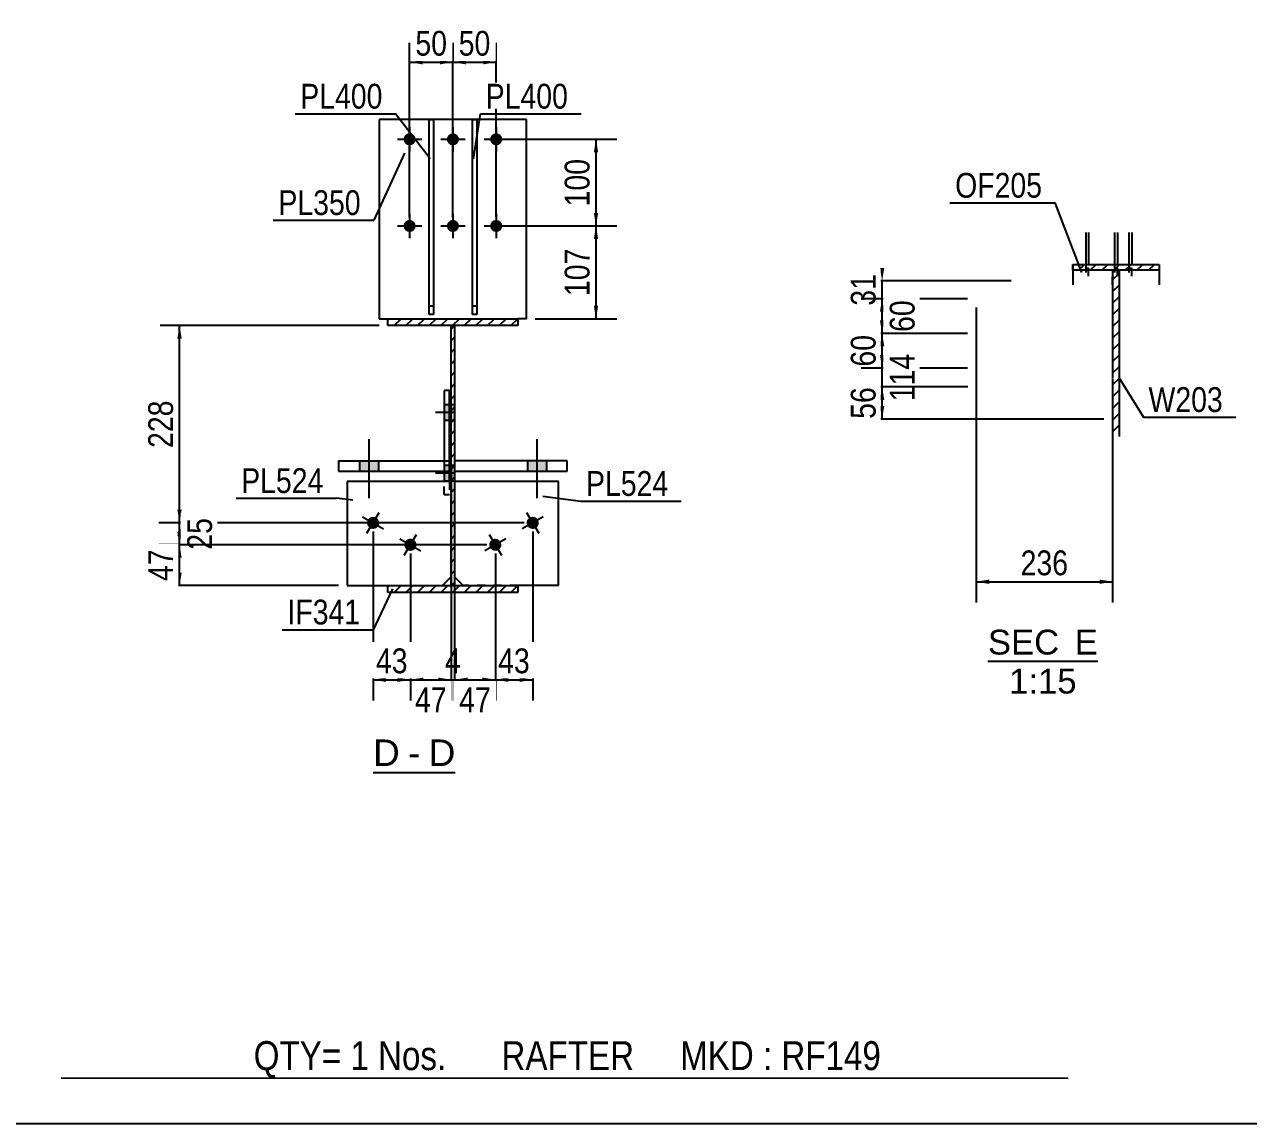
# Model space of a CAD drawing. Header units: millimetres. Extents: x -37 to 366, y -198 to 79.
# Drawn here: x 135.2 to 276.5, y -197.6 to -70.8 of the extents above; entities that cross this region are included whole.
import ezdxf

# ---------------------------------------------------------------- set-up
doc = ezdxf.new("R2010")
doc.units = ezdxf.units.MM
doc.linetypes.add('DXK_LINE_DOT1', pattern=[1.8814, 0.9407, -0.9407])
doc.styles.add('Arial', font='ARIAL.TTF', dxfattribs={"height": 0.2})
doc.styles.add('Arial Narrow', font='ARIALN.TTF', dxfattribs={"height": 0.2})

# ---------------------------------------------------------------- blocks, each defined once
blk = doc.blocks.new('Unknown-627304278-1201')
at = {"color": 5, "linetype": 'Continuous'}
blk.add_line((-34.48, -197.59), (365.52, -197.59), dxfattribs=at)
blk = doc.blocks.new('Unknown-627304278-12 - 1218')
at = {"color": 7, "linetype": 'Continuous'}
blk.add_line((175.4, -157.08), (184.9, -157.08), dxfattribs=at)
at = {"color": 0, "linetype": 'Continuous'}
for points in [[(178.48, -156.33), (178.48, -153.13), (175.4, -153.13), (175.4, -156.33)], [(180.86, -156.33), (180.86, -153.13), (179.44, -153.13), (179.44, -156.33)], [(184.9, -156.33), (184.9, -153.13), (181.82, -153.13), (181.82, -156.33)]]:
    blk.add_wipeout(points, dxfattribs=at)
at = {"color": 96, "linetype": 'Continuous', "style": 'Arial'}
for s, p in [('D', (175.4, -156.33)), ('D', (181.82, -156.33)), ('-', (179.44, -156.33))]:
    blk.add_text(s, height=3.06, dxfattribs=at).set_placement(p)
blk = doc.blocks.new('Unknown-627304278-13 - 8571')
at = {"color": 1, "linetype": 'Continuous'}
blk.add_line((246.38, -144.22), (259.06, -144.22), dxfattribs=at)
at = {"color": 0, "linetype": 'Continuous'}
for points in [[(254.6, -143.47), (254.6, -140.47), (246.38, -140.47), (246.38, -143.47)], [(259.06, -143.47), (259.06, -140.47), (256.4, -140.47), (256.4, -143.47)], [(256.61, -147.97), (256.61, -144.97), (248.83, -144.97), (248.83, -147.97)]]:
    blk.add_wipeout(points, dxfattribs=at)
at = {"color": 136, "linetype": 'Continuous', "style": 'Arial'}
for s, height, p in [('SEC', 2.865, (246.38, -143.47)), ('E', 2.87, (256.4, -143.47)), ('1:15', 2.865, (248.83, -147.97))]:
    blk.add_text(s, height=height, dxfattribs=at).set_placement(p)
blk = doc.blocks.new('Bolt-627304278-1298 - 1218')
at = {"linetype": 'Continuous'}
for points in [[(175.76, -127.67, -1), (175.05, -128.88, -1)], [(180.07, -130.2, -1), (179.36, -131.41, -1)]]:
    blk.add_hatch(color=3, dxfattribs=at).paths.add_polyline_path(points)
at = {"color": 3, "linetype": 'Continuous'}
for p, q in [((174.7, -129.48), (176.12, -127.07)), ((174.2, -127.56), (176.61, -128.98)), ((179.01, -132.01), (180.43, -129.6)), ((178.51, -130.1), (180.92, -131.52))]:
    blk.add_line(p, q, dxfattribs=at)
blk = doc.blocks.new('Part-627304278-1233 - 1218')
at = {"color": 2, "linetype": 'Continuous'}
for p, q in [((184.22, -113.01), (183.62, -113.01)), ((183.62, -113.01), (183.62, -123.51)), ((184.22, -123.51), (184.22, -113.01))]:
    blk.add_line(p, q, dxfattribs=at)
at = {"color": 7, "linetype": 'DXK_LINE_DOT1'}
for p, q in [((184.22, -113.01), (183.62, -113.01)), ((183.62, -125.01), (183.62, -123.51)), ((184.22, -123.51), (184.22, -125.01)), ((183.62, -125.01), (184.22, -125.01))]:
    blk.add_line(p, q, dxfattribs=at)
blk = doc.blocks.new('Bolt-627304278-1297 - 1218')
at = {"linetype": 'Continuous'}
blk.add_hatch(color=3, dxfattribs=at).paths.add_polyline_path([(176.02, -121.11), (173.82, -121.11), (173.82, -122.31), (176.02, -122.31)])
at = {"color": 3, "linetype": 'Continuous'}
for p, q in [((174.92, -118.61), (174.92, -125.41)), ((173.82, -121.11), (173.82, -122.31)), ((176.02, -121.11), (176.02, -122.31))]:
    blk.add_line(p, q, dxfattribs=at)
blk = doc.blocks.new('Bolt-627304278-1313 - 1218')
at = {"linetype": 'Continuous'}
for points in [[(183.62, -114.61), (183.62, -116.41), (184.22, -116.41), (184.22, -114.61)], [(184.42, -114.61), (184.42, -116.41), (184.82, -116.41), (184.82, -114.61)], [(183.62, -121.61), (183.62, -123.41), (184.22, -123.41), (184.22, -121.61)], [(184.42, -121.61), (184.42, -123.41), (184.82, -123.41), (184.82, -121.61)]]:
    blk.add_hatch(color=3, dxfattribs=at).paths.add_polyline_path(points)
at = {"color": 3, "linetype": 'Continuous'}
for p, q in [((182.62, -115.51), (184.82, -115.51)), ((183.62, -114.61), (184.22, -114.61)), ((184.42, -114.61), (184.82, -114.61)), ((183.62, -116.41), (184.22, -116.41)), ((184.42, -116.41), (184.82, -116.41)), ((182.62, -122.51), (184.82, -122.51)), ((183.62, -121.61), (184.22, -121.61)), ((184.42, -121.61), (184.82, -121.61)), ((183.62, -123.41), (184.22, -123.41)), ((184.42, -123.41), (184.82, -123.41))]:
    blk.add_line(p, q, dxfattribs=at)
blk = doc.blocks.new('Part-627304278-1242 - 1218')
at = {"color": 2, "linetype": 'Continuous'}
for p, q in [((197.82, -121.11), (184.82, -121.11)), ((197.82, -122.31), (197.82, -121.11)), ((184.82, -122.31), (197.82, -122.31))]:
    blk.add_line(p, q, dxfattribs=at)
at = {"color": 7, "linetype": 'DXK_LINE_DOT1'}
blk.add_line((184.82, -121.11), (184.82, -122.31), dxfattribs=at)
blk = doc.blocks.new('Part-627304278-1270 - 1218')
at = {"linetype": 'Continuous'}
h = blk.add_hatch(dxfattribs=at)
h.set_pattern_fill('', scale=0.3, style=0, pattern_type=0)
h.set_pattern_definition([(45, (192.1163, -135.5075), (-0.67352, 0.67352), [])])
h.paths.add_polyline_path([(192.12, -136.31), (192.12, -135.51), (177.12, -135.51), (177.12, -136.31)])
at = {"color": 2, "linetype": 'Continuous'}
for p, q in [((177.12, -136.31), (177.12, -135.51)), ((177.12, -135.51), (192.12, -135.51)), ((192.12, -135.51), (192.12, -136.31)), ((192.12, -136.31), (177.12, -136.31))]:
    blk.add_line(p, q, dxfattribs=at)
blk = doc.blocks.new('Part-627304278-1420 - 1218')
at = {"color": 2, "linetype": 'Continuous'}
for p, q in [((176.12, -81.71), (176.12, -104.71)), ((193.12, -81.71), (176.12, -81.71)), ((193.12, -104.71), (193.12, -81.71)), ((176.12, -104.71), (177.12, -104.71)), ((193.12, -104.71), (192.12, -104.71))]:
    blk.add_line(p, q, dxfattribs=at)
at = {"color": 7, "linetype": 'DXK_LINE_DOT1'}
blk.add_line((177.12, -104.71), (192.12, -104.71), dxfattribs=at)
blk = doc.blocks.new('Part-627304278-1292 - 1218')
at = {"linetype": 'Continuous'}
h = blk.add_hatch(dxfattribs=at)
h.set_pattern_fill('', scale=0.3, style=0, pattern_type=0)
h.set_pattern_definition([(45, (192.1163, -104.7075), (-0.67352, 0.67352), [])])
h.paths.add_polyline_path([(192.12, -105.51), (192.12, -104.71), (177.12, -104.71), (177.12, -105.51)])
at = {"color": 2, "linetype": 'Continuous'}
for p, q in [((177.12, -105.51), (177.12, -104.71)), ((177.12, -104.71), (192.12, -104.71)), ((192.12, -105.51), (177.12, -105.51)), ((192.12, -104.71), (192.12, -105.51))]:
    blk.add_line(p, q, dxfattribs=at)
blk = doc.blocks.new('Bolt-627304278-1299 - 1218')
at = {"linetype": 'Continuous'}
for points in [[(194.18, -128.88, -1), (193.47, -127.67, -1)], [(189.87, -131.41, -1), (189.16, -130.2, -1)]]:
    blk.add_hatch(color=3, dxfattribs=at).paths.add_polyline_path(points)
at = {"color": 3, "linetype": 'Continuous'}
for p, q in [((193.12, -127.07), (194.54, -129.48)), ((195.03, -127.56), (192.62, -128.98)), ((188.81, -129.6), (190.23, -132.01)), ((190.72, -130.1), (188.31, -131.52))]:
    blk.add_line(p, q, dxfattribs=at)
blk = doc.blocks.new('Bolt-627304278-1300 - 1218')
at = {"linetype": 'Continuous'}
for points in [[(180.32, -84.01, -1), (178.92, -84.01, -1)], [(185.32, -84.01, -1), (183.92, -84.01, -1)], [(190.32, -84.01, -1), (188.92, -84.01, -1)], [(180.32, -94.01, -1), (178.92, -94.01, -1)], [(185.32, -94.01, -1), (183.92, -94.01, -1)], [(190.32, -94.01, -1), (188.92, -94.01, -1)]]:
    blk.add_hatch(color=3, dxfattribs=at).paths.add_polyline_path(points)
at = {"color": 3, "linetype": 'Continuous'}
for p, q in [((179.62, -82.61), (179.62, -85.41)), ((184.62, -82.61), (184.62, -85.41)), ((189.62, -82.61), (189.62, -85.41)), ((178.22, -84.01), (181.02, -84.01)), ((183.22, -84.01), (186.02, -84.01)), ((188.22, -84.01), (191.02, -84.01)), ((179.62, -92.61), (179.62, -95.41)), ((184.62, -92.61), (184.62, -95.41)), ((189.62, -92.61), (189.62, -95.41)), ((178.22, -94.01), (181.02, -94.01)), ((183.22, -94.01), (186.02, -94.01)), ((188.22, -94.01), (191.02, -94.01))]:
    blk.add_line(p, q, dxfattribs=at)
blk = doc.blocks.new('Bolt-627304278-1304 - 1218')
at = {"linetype": 'Continuous'}
blk.add_hatch(color=3, dxfattribs=at).paths.add_polyline_path([(193.22, -122.31), (195.42, -122.31), (195.42, -121.11), (193.22, -121.11)])
at = {"color": 3, "linetype": 'Continuous'}
for p, q in [((194.32, -118.61), (194.32, -125.41)), ((193.22, -121.11), (193.22, -122.31)), ((195.42, -121.11), (195.42, -122.31))]:
    blk.add_line(p, q, dxfattribs=at)
blk = doc.blocks.new('Part-627304278-1331 - 1218')
at = {"linetype": 'Continuous'}
h = blk.add_hatch(dxfattribs=at)
h.set_pattern_fill('', scale=0.3, style=0, pattern_type=0)
h.set_pattern_definition([(45, (184.8163, -105.5075), (-0.67352, 0.67352), [])])
h.paths.add_polyline_path([(184.82, -135.51), (184.82, -105.51), (184.42, -105.51), (184.42, -135.51)])
at = {"color": 2, "linetype": 'Continuous'}
for p, q in [((184.42, -135.51), (184.42, -105.51)), ((184.42, -105.51), (184.82, -105.51)), ((184.82, -105.51), (184.82, -135.51)), ((184.82, -135.51), (184.42, -135.51))]:
    blk.add_line(p, q, dxfattribs=at)
blk = doc.blocks.new('Part-627304278-1357 - 1218')
at = {"color": 2, "linetype": 'Continuous'}
for p, q in [((181.87, -104.21), (181.87, -81.71)), ((181.87, -81.71), (182.37, -81.71)), ((182.37, -81.71), (182.37, -104.21)), ((182.37, -104.21), (181.87, -104.21))]:
    blk.add_line(p, q, dxfattribs=at)
at = {"color": 7, "linetype": 'DXK_LINE_DOT1'}
blk.add_line((181.87, -103.21), (182.37, -103.21), dxfattribs=at)
blk = doc.blocks.new('Part-627304278-1365 - 1218')
at = {"color": 2, "linetype": 'Continuous'}
for p, q in [((171.42, -121.11), (171.42, -122.31)), ((171.42, -121.11), (183.62, -121.11)), ((184.22, -121.11), (184.42, -121.11)), ((171.42, -122.31), (183.62, -122.31)), ((184.22, -122.31), (184.42, -122.31))]:
    blk.add_line(p, q, dxfattribs=at)
at = {"color": 7, "linetype": 'DXK_LINE_DOT1'}
for p, q in [((183.62, -121.11), (184.22, -121.11)), ((184.42, -122.31), (184.42, -121.11)), ((183.62, -122.31), (184.22, -122.31))]:
    blk.add_line(p, q, dxfattribs=at)
blk = doc.blocks.new('Part-627304278-1388 - 1218')
at = {"color": 2, "linetype": 'Continuous'}
for p, q in [((184.42, -123.51), (172.42, -123.51)), ((172.42, -123.51), (172.42, -135.51)), ((172.42, -135.51), (177.12, -135.51)), ((184.42, -134.51), (183.42, -135.51))]:
    blk.add_line(p, q, dxfattribs=at)
at = {"color": 7, "linetype": 'DXK_LINE_DOT1'}
for p, q in [((184.42, -123.51), (184.42, -134.51)), ((177.12, -135.51), (183.42, -135.51))]:
    blk.add_line(p, q, dxfattribs=at)
blk = doc.blocks.new('Part-627304278-1393 - 1218')
at = {"color": 2, "linetype": 'Continuous'}
for p, q in [((196.82, -123.51), (184.82, -123.51)), ((196.82, -135.51), (196.82, -123.51)), ((184.82, -134.51), (185.82, -135.51)), ((196.82, -135.51), (192.12, -135.51))]:
    blk.add_line(p, q, dxfattribs=at)
at = {"color": 7, "linetype": 'DXK_LINE_DOT1'}
for p, q in [((184.82, -123.51), (184.82, -134.51)), ((192.12, -135.51), (185.82, -135.51))]:
    blk.add_line(p, q, dxfattribs=at)
blk = doc.blocks.new('Part-627304278-1398 - 1218')
at = {"color": 2, "linetype": 'Continuous'}
for p, q in [((186.87, -104.21), (186.87, -81.71)), ((186.87, -81.71), (187.37, -81.71)), ((187.37, -81.71), (187.37, -104.21)), ((187.37, -104.21), (186.87, -104.21))]:
    blk.add_line(p, q, dxfattribs=at)
at = {"color": 7, "linetype": 'DXK_LINE_DOT1'}
blk.add_line((186.87, -103.21), (187.37, -103.21), dxfattribs=at)
blk = doc.blocks.new('Part-627304278-8574 - 8571')
at = {"linetype": 'Continuous'}
h = blk.add_hatch(dxfattribs=at)
h.set_pattern_fill('', scale=0.3, style=0, pattern_type=0)
h.set_pattern_definition([(45, (256.1717, -98.4466), (-0.67352, 0.67352), [])])
h.paths.add_polyline_path([(266.17, -98.45), (256.17, -98.45), (256.17, -99.12), (266.17, -99.12)])
at = {"color": 7, "linetype": 'DXK_LINE_DOT1'}
for p, q in [((256.17, -98.45), (256.17, -99.12)), ((266.17, -98.45), (266.17, -99.12))]:
    blk.add_line(p, q, dxfattribs=at)
at = {"color": 2, "linetype": 'Continuous'}
for p, q in [((256.17, -98.45), (266.17, -98.45)), ((256.17, -99.12), (256.17, -98.45)), ((266.17, -98.45), (266.17, -99.12)), ((256.17, -99.12), (256.17, -100.81)), ((266.17, -99.12), (256.17, -99.12)), ((266.17, -99.12), (266.17, -100.81))]:
    blk.add_line(p, q, dxfattribs=at)
blk = doc.blocks.new('Part-627304278-10058 - 8571')
at = {"color": 2, "linetype": 'Continuous'}
for p, q in [((257.67, -94.78), (257.67, -98.45)), ((258.01, -94.78), (258.01, -98.45))]:
    blk.add_line(p, q, dxfattribs=at)
at = {"color": 7, "linetype": 'DXK_LINE_DOT1'}
for p, q in [((257.67, -98.45), (257.67, -99.8)), ((257.67, -98.88), (258.01, -98.88)), ((258.01, -99.8), (258.01, -98.45))]:
    blk.add_line(p, q, dxfattribs=at)
blk = doc.blocks.new('Part-627304278-8580 - 8571')
at = {"linetype": 'Continuous'}
h = blk.add_hatch(dxfattribs=at)
h.set_pattern_fill('', scale=0.3, style=0, pattern_type=0)
h.set_pattern_definition([(45, (261.5717, -118.2979), (-0.67352, 0.67352), [])])
h.paths.add_polyline_path([(260.77, -118.3), (261.57, -118.3), (261.57, -99.12), (260.77, -99.12)])
at = {"color": 7, "linetype": 'DXK_LINE_DOT1'}
for p, q in [((260.77, -100.81), (260.77, -99.12)), ((261.57, -100.81), (261.57, -99.12))]:
    blk.add_line(p, q, dxfattribs=at)
at = {"color": 2, "linetype": 'Continuous'}
for p, q in [((261.57, -99.12), (260.77, -99.12)), ((260.77, -99.12), (260.77, -111.53)), ((261.57, -111.53), (261.57, -99.12)), ((260.77, -111.63), (260.77, -118.3)), ((261.57, -118.3), (261.57, -111.63))]:
    blk.add_line(p, q, dxfattribs=at)
blk = doc.blocks.new('Part-627304278-8625 - 8571')
at = {"color": 2, "linetype": 'Continuous'}
for p, q in [((262.67, -94.78), (262.67, -98.45)), ((263.01, -94.78), (263.01, -98.45))]:
    blk.add_line(p, q, dxfattribs=at)
at = {"color": 7, "linetype": 'DXK_LINE_DOT1'}
for p, q in [((262.67, -98.45), (262.67, -99.8)), ((262.67, -98.88), (263.01, -98.88)), ((263.01, -99.8), (263.01, -98.45))]:
    blk.add_line(p, q, dxfattribs=at)
blk = doc.blocks.new('Part-627304278-10057 - 8571')
at = {"color": 2, "linetype": 'Continuous'}
for p, q in [((261.01, -94.78), (261.01, -98.45)), ((261.34, -94.78), (261.34, -98.45))]:
    blk.add_line(p, q, dxfattribs=at)
at = {"color": 7, "linetype": 'DXK_LINE_DOT1'}
for p, q in [((261.01, -98.45), (261.01, -99.8)), ((261.01, -98.88), (261.34, -98.88)), ((261.34, -99.8), (261.34, -98.45))]:
    blk.add_line(p, q, dxfattribs=at)
blk = doc.blocks.new('StraightDimension-627304278-1471 - 1218')
at = {"linetype": 'Continuous'}
for points in [[(182.92, -146.13), (184.42, -146.38), (182.92, -146.63)], [(186.32, -146.63), (184.82, -146.38), (186.32, -146.13)]]:
    blk.add_hatch(color=7, dxfattribs=at).paths.add_polyline_path(points)
at = {"color": 7, "linetype": 'Continuous'}
for p, q in [((184.42, -121.51), (184.42, -148.78)), ((184.82, -121.51), (184.82, -148.78)), ((184.42, -146.38), (184.82, -146.38))]:
    blk.add_line(p, q, dxfattribs=at)
at = {"color": 0}
blk.add_wipeout([(186.13, -146.23), (186.13, -142.03), (183.1, -142.03), (183.1, -146.23)], dxfattribs=at)
at = {"color": 3, "style": 'Arial Narrow'}
blk.add_text('4', height=2.86, dxfattribs=at).set_placement((183.7, -145.63))
blk = doc.blocks.new('StraightDimension-627304278-10024 - 1218')
at = {"linetype": 'Continuous'}
for points in [[(186.12, -75.36), (184.62, -75.11), (186.12, -74.86)], [(188.12, -74.86), (189.62, -75.11), (188.12, -75.36)]]:
    blk.add_hatch(color=7, dxfattribs=at).paths.add_polyline_path(points)
at = {"color": 7, "linetype": 'Continuous'}
for p, q in [((184.62, -93.01), (184.62, -72.86)), ((189.62, -93.01), (189.62, -72.86)), ((184.62, -75.11), (189.62, -75.11))]:
    blk.add_line(p, q, dxfattribs=at)
at = {"color": 0}
blk.add_wipeout([(189.54, -74.96), (189.54, -70.76), (184.69, -70.76), (184.69, -74.96)], dxfattribs=at)
at = {"color": 3, "style": 'Arial Narrow'}
blk.add_text('50', height=2.863, dxfattribs=at).set_placement((185.29, -74.36))
blk = doc.blocks.new('StraightDimension-627304278-1517 - 1218')
at = {"linetype": 'Continuous'}
for points in [[(191.02, -146.63), (189.52, -146.38), (191.02, -146.13)], [(192.33, -146.13), (193.83, -146.38), (192.33, -146.63)]]:
    blk.add_hatch(color=7, dxfattribs=at).paths.add_polyline_path(points)
at = {"color": 7, "linetype": 'Continuous'}
for p, q in [((193.83, -129.27), (193.83, -148.78)), ((189.52, -131.81), (189.52, -148.78)), ((189.52, -146.38), (193.83, -146.38))]:
    blk.add_line(p, q, dxfattribs=at)
at = {"color": 0}
blk.add_wipeout([(194.1, -146.23), (194.1, -142.03), (189.24, -142.03), (189.24, -146.23)], dxfattribs=at)
at = {"color": 3, "style": 'Arial Narrow'}
blk.add_text('43', height=2.863, dxfattribs=at).set_placement((189.84, -145.63))
blk = doc.blocks.new('StraightDimension-627304278-9999 - 1218')
at = {"linetype": 'Continuous'}
for points in [[(152.81, -107.01), (153.06, -105.51), (153.31, -107.01)], [(153.31, -126.77), (153.06, -128.27), (152.81, -126.77)]]:
    blk.add_hatch(color=7, dxfattribs=at).paths.add_polyline_path(points)
at = {"color": 7, "linetype": 'Continuous'}
for p, q in [((176.12, -105.51), (150.81, -105.51)), ((153.06, -128.27), (153.06, -105.51)), ((192.83, -128.27), (150.81, -128.27))]:
    blk.add_line(p, q, dxfattribs=at)
at = {"color": 0}
blk.add_wipeout([(152.91, -113.55), (148.71, -113.55), (148.71, -120.23), (152.91, -120.23)], dxfattribs=at)
at = {"color": 3, "style": 'Arial Narrow'}
blk.add_text('228', height=2.863, rotation=90.0002, dxfattribs=at).set_placement((152.31, -119.63))
blk = doc.blocks.new('StraightDimension-627304278-10028 - 1218')
at = {"linetype": 'Continuous'}
for points in [[(200.89, -95.51), (201.14, -94.01), (201.39, -95.51)], [(201.39, -103.21), (201.14, -104.71), (200.89, -103.21)]]:
    blk.add_hatch(color=7, dxfattribs=at).paths.add_polyline_path(points)
at = {"color": 7, "linetype": 'Continuous'}
for p, q in [((190.62, -94.01), (203.54, -94.01)), ((201.14, -104.71), (201.14, -94.01)), ((194.12, -104.71), (203.54, -104.71))]:
    blk.add_line(p, q, dxfattribs=at)
at = {"color": 0}
blk.add_wipeout([(200.99, -96.02), (196.79, -96.02), (196.79, -102.7), (200.99, -102.7)], dxfattribs=at)
at = {"color": 3, "style": 'Arial Narrow'}
blk.add_text('107', height=2.863, rotation=90.0002, dxfattribs=at).set_placement((200.39, -102.1))
blk = doc.blocks.new('StraightDimension-627304278-1494 - 1218')
at = {"linetype": 'Continuous'}
for points in [[(181.22, -146.63), (179.72, -146.38), (181.22, -146.13)], [(182.92, -146.13), (184.42, -146.38), (182.92, -146.63)]]:
    blk.add_hatch(color=7, dxfattribs=at).paths.add_polyline_path(points)
at = {"color": 7, "linetype": 'Continuous'}
for p, q in [((184.42, -121.51), (184.42, -148.63)), ((179.72, -131.81), (179.72, -148.63)), ((179.72, -146.38), (184.42, -146.38))]:
    blk.add_line(p, q, dxfattribs=at)
at = {"color": 0}
blk.add_wipeout([(184.49, -150.73), (184.49, -146.53), (179.64, -146.53), (179.64, -150.73)], dxfattribs=at)
at = {"color": 3, "style": 'Arial Narrow'}
blk.add_text('47', height=2.863, dxfattribs=at).set_placement((180.24, -150.13))
blk = doc.blocks.new('StraightDimension-627304278-1507 - 1218')
at = {"linetype": 'Continuous'}
for points in [[(176.91, -146.63), (175.41, -146.38), (176.91, -146.13)], [(178.22, -146.13), (179.72, -146.38), (178.22, -146.63)]]:
    blk.add_hatch(color=7, dxfattribs=at).paths.add_polyline_path(points)
at = {"color": 7, "linetype": 'Continuous'}
for p, q in [((175.41, -129.27), (175.41, -148.78)), ((179.72, -131.81), (179.72, -148.78)), ((175.41, -146.38), (179.72, -146.38))]:
    blk.add_line(p, q, dxfattribs=at)
at = {"color": 0}
blk.add_wipeout([(179.99, -146.23), (179.99, -142.03), (175.13, -142.03), (175.13, -146.23)], dxfattribs=at)
at = {"color": 3, "style": 'Arial Narrow'}
blk.add_text('43', height=2.863, dxfattribs=at).set_placement((175.73, -145.63))
blk = doc.blocks.new('StraightDimension-627304278-1527 - 1218')
at = {"linetype": 'Continuous'}
for points in [[(186.32, -146.63), (184.82, -146.38), (186.32, -146.13)], [(188.02, -146.13), (189.52, -146.38), (188.02, -146.63)]]:
    blk.add_hatch(color=7, dxfattribs=at).paths.add_polyline_path(points)
at = {"color": 7, "linetype": 'Continuous'}
for p, q in [((184.82, -121.51), (184.82, -148.63)), ((189.52, -131.81), (189.52, -148.63)), ((184.82, -146.38), (189.52, -146.38))]:
    blk.add_line(p, q, dxfattribs=at)
at = {"color": 0}
blk.add_wipeout([(189.59, -150.73), (189.59, -146.53), (184.74, -146.53), (184.74, -150.73)], dxfattribs=at)
at = {"color": 3, "style": 'Arial Narrow'}
blk.add_text('47', height=2.863, dxfattribs=at).set_placement((185.34, -150.13))
blk = doc.blocks.new('StraightDimension-627304278-10000 - 1218')
at = {"linetype": 'Continuous'}
for points in [[(152.81, -129.77), (153.06, -128.27), (153.31, -129.77)], [(153.31, -129.31), (153.06, -130.81), (152.81, -129.31)]]:
    blk.add_hatch(color=7, dxfattribs=at).paths.add_polyline_path(points)
at = {"color": 7, "linetype": 'Continuous'}
for p, q in [((192.83, -128.27), (150.66, -128.27)), ((153.06, -130.81), (153.06, -128.27)), ((188.52, -130.81), (150.66, -130.81))]:
    blk.add_line(p, q, dxfattribs=at)
at = {"color": 0}
blk.add_wipeout([(157.41, -127.11), (153.21, -127.11), (153.21, -131.97), (157.41, -131.97)], dxfattribs=at)
at = {"color": 3, "style": 'Arial Narrow'}
blk.add_text('25', height=2.863, rotation=90.0002, dxfattribs=at).set_placement((156.81, -131.37))
blk = doc.blocks.new('StraightDimension-627304278-10001 - 1218')
at = {"linetype": 'Continuous'}
for points in [[(152.81, -132.31), (153.06, -130.81), (153.31, -132.31)], [(153.31, -134.01), (153.06, -135.51), (152.81, -134.01)]]:
    blk.add_hatch(color=7, dxfattribs=at).paths.add_polyline_path(points)
at = {"color": 7, "linetype": 'Continuous'}
for p, q in [((188.52, -130.81), (150.81, -130.81)), ((153.06, -135.51), (153.06, -130.81)), ((171.42, -135.51), (150.81, -135.51))]:
    blk.add_line(p, q, dxfattribs=at)
at = {"color": 0}
blk.add_wipeout([(152.91, -130.73), (148.71, -130.73), (148.71, -135.59), (152.91, -135.59)], dxfattribs=at)
at = {"color": 3, "style": 'Arial Narrow'}
blk.add_text('47', height=2.863, rotation=90.0002, dxfattribs=at).set_placement((152.31, -134.99))
blk = doc.blocks.new('StraightDimension-627304278-10025 - 1218')
at = {"linetype": 'Continuous'}
for points in [[(181.12, -75.36), (179.62, -75.11), (181.12, -74.86)], [(183.12, -74.86), (184.62, -75.11), (183.12, -75.36)]]:
    blk.add_hatch(color=7, dxfattribs=at).paths.add_polyline_path(points)
at = {"color": 7, "linetype": 'Continuous'}
for p, q in [((179.62, -93.01), (179.62, -72.86)), ((184.62, -93.01), (184.62, -72.86)), ((179.62, -75.11), (184.62, -75.11))]:
    blk.add_line(p, q, dxfattribs=at)
at = {"color": 0}
blk.add_wipeout([(184.54, -74.96), (184.54, -70.76), (179.69, -70.76), (179.69, -74.96)], dxfattribs=at)
at = {"color": 3, "style": 'Arial Narrow'}
blk.add_text('50', height=2.863, dxfattribs=at).set_placement((180.29, -74.36))
blk = doc.blocks.new('StraightDimension-627304278-10027 - 1218')
at = {"linetype": 'Continuous'}
for points in [[(200.89, -85.51), (201.14, -84.01), (201.39, -85.51)], [(201.39, -92.51), (201.14, -94.01), (200.89, -92.51)]]:
    blk.add_hatch(color=7, dxfattribs=at).paths.add_polyline_path(points)
at = {"color": 7, "linetype": 'Continuous'}
for p, q in [((190.62, -84.01), (203.54, -84.01)), ((201.14, -94.01), (201.14, -84.01)), ((190.62, -94.01), (203.54, -94.01))]:
    blk.add_line(p, q, dxfattribs=at)
at = {"color": 0}
blk.add_wipeout([(200.99, -85.67), (196.79, -85.67), (196.79, -92.35), (200.99, -92.35)], dxfattribs=at)
at = {"color": 3, "style": 'Arial Narrow'}
blk.add_text('100', height=2.863, rotation=90.0002, dxfattribs=at).set_placement((200.39, -91.75))
blk = doc.blocks.new('StraightDimension-627304278-9455 - 8571')
at = {"linetype": 'Continuous'}
for points in [[(234.42, -98.85), (234.17, -100.35), (233.92, -98.85)], [(233.92, -103.91), (234.17, -102.41), (234.42, -103.91)]]:
    blk.add_hatch(color=7, dxfattribs=at).paths.add_polyline_path(points)
at = {"color": 7, "linetype": 'Continuous'}
for p, q in [((249.07, -100.35), (231.92, -100.35)), ((234.17, -102.41), (234.17, -100.35)), ((244.04, -102.41), (231.92, -102.41))]:
    blk.add_line(p, q, dxfattribs=at)
at = {"color": 0}
blk.add_wipeout([(234.02, -98.95), (229.82, -98.95), (229.82, -103.81), (234.02, -103.81)], dxfattribs=at)
at = {"color": 3, "style": 'Arial Narrow'}
blk.add_text('31', height=2.863, rotation=90.0002, dxfattribs=at).set_placement((233.42, -103.21))
blk = doc.blocks.new('StraightDimension-627304278-9456 - 8571')
at = {"linetype": 'Continuous'}
for points in [[(233.92, -103.91), (234.17, -102.41), (234.42, -103.91)], [(234.42, -104.91), (234.17, -106.41), (233.92, -104.91)]]:
    blk.add_hatch(color=7, dxfattribs=at).paths.add_polyline_path(points)
at = {"color": 7, "linetype": 'Continuous'}
for p, q in [((244.04, -102.41), (231.77, -102.41)), ((234.17, -106.41), (234.17, -102.41)), ((244.04, -106.41), (231.77, -106.41))]:
    blk.add_line(p, q, dxfattribs=at)
at = {"color": 0}
blk.add_wipeout([(238.52, -101.98), (234.32, -101.98), (234.32, -106.84), (238.52, -106.84)], dxfattribs=at)
at = {"color": 3, "style": 'Arial Narrow'}
blk.add_text('60', height=2.863, rotation=90.0002, dxfattribs=at).set_placement((237.92, -106.24))
blk = doc.blocks.new('StraightDimension-627304278-9457 - 8571')
at = {"linetype": 'Continuous'}
for points in [[(233.92, -107.91), (234.17, -106.41), (234.42, -107.91)], [(234.42, -108.91), (234.17, -110.41), (233.92, -108.91)]]:
    blk.add_hatch(color=7, dxfattribs=at).paths.add_polyline_path(points)
at = {"color": 7, "linetype": 'Continuous'}
for p, q in [((244.04, -106.41), (231.92, -106.41)), ((234.17, -110.41), (234.17, -106.41)), ((244.04, -110.41), (231.92, -110.41))]:
    blk.add_line(p, q, dxfattribs=at)
at = {"color": 0}
blk.add_wipeout([(234.02, -105.98), (229.82, -105.98), (229.82, -110.84), (234.02, -110.84)], dxfattribs=at)
at = {"color": 3, "style": 'Arial Narrow'}
blk.add_text('60', height=2.863, rotation=90.0002, dxfattribs=at).set_placement((233.42, -110.24))
blk = doc.blocks.new('StraightDimension-627304278-9458 - 8571')
at = {"linetype": 'Continuous'}
for points in [[(234.42, -108.91), (234.17, -110.41), (233.92, -108.91)], [(233.92, -114.09), (234.17, -112.59), (234.42, -114.09)]]:
    blk.add_hatch(color=7, dxfattribs=at).paths.add_polyline_path(points)
at = {"color": 7, "linetype": 'Continuous'}
for p, q in [((244.04, -110.41), (231.77, -110.41)), ((234.17, -112.59), (234.17, -110.41)), ((244.07, -112.59), (231.77, -112.59))]:
    blk.add_line(p, q, dxfattribs=at)
at = {"color": 0}
blk.add_wipeout([(238.52, -108.16), (234.32, -108.16), (234.32, -114.84), (238.52, -114.84)], dxfattribs=at)
at = {"color": 3, "style": 'Arial Narrow'}
blk.add_text('114', height=2.863, rotation=90.0002, dxfattribs=at).set_placement((237.92, -114.24))
blk = doc.blocks.new('StraightDimension-627304278-9459 - 8571')
at = {"linetype": 'Continuous'}
for points in [[(233.92, -114.09), (234.17, -112.59), (234.42, -114.09)], [(234.42, -114.79), (234.17, -116.29), (233.92, -114.79)]]:
    blk.add_hatch(color=7, dxfattribs=at).paths.add_polyline_path(points)
at = {"color": 7, "linetype": 'Continuous'}
for p, q in [((244.07, -112.59), (231.92, -112.59)), ((234.17, -116.29), (234.17, -112.59)), ((259.77, -116.29), (231.92, -116.29))]:
    blk.add_line(p, q, dxfattribs=at)
at = {"color": 0}
blk.add_wipeout([(234.02, -112.01), (229.82, -112.01), (229.82, -116.87), (234.02, -116.87)], dxfattribs=at)
at = {"color": 3, "style": 'Arial Narrow'}
blk.add_text('56', height=2.863, rotation=90.0002, dxfattribs=at).set_placement((233.42, -116.27))
blk = doc.blocks.new('StraightDimension-627304278-9495 - 8571')
at = {"linetype": 'Continuous'}
for points in [[(246.54, -135.32), (245.04, -135.07), (246.54, -134.82)], [(259.27, -134.82), (260.77, -135.07), (259.27, -135.32)]]:
    blk.add_hatch(color=7, dxfattribs=at).paths.add_polyline_path(points)
at = {"color": 7, "linetype": 'Continuous'}
for p, q in [((245.04, -103.41), (245.04, -137.47)), ((260.77, -113.59), (260.77, -137.47)), ((245.04, -135.07), (260.77, -135.07))]:
    blk.add_line(p, q, dxfattribs=at)
at = {"color": 0}
blk.add_wipeout([(256.25, -134.92), (256.25, -130.72), (249.56, -130.72), (249.56, -134.92)], dxfattribs=at)
at = {"color": 3, "style": 'Arial Narrow'}
blk.add_text('236', height=2.863, dxfattribs=at).set_placement((250.16, -134.32))
blk = doc.blocks.new('CBS_CALLOFF-627304278-12721')
at = {"color": 7, "linetype": 'Continuous'}
blk.add_line((139.4, -192.32), (255.63, -192.34), dxfattribs=at)
at = {"color": 3, "linetype": 'Continuous', "style": 'Arial Narrow'}
blk.add_text('QTY= 1 Nos.      RAFTER     MKD : RF149', height=3.3405, dxfattribs=at).set_placement((161.62, -191.43))
blk = doc.blocks.new('Mark-627304278-1265 - 1218')
at = {"color": 7, "linetype": 'Continuous'}
blk.add_line((177.63, -135.89), (175.42, -140.6), dxfattribs=at)
at = {"color": 0}
blk.add_wipeout([(173.92, -140), (173.92, -137), (165.52, -137), (165.52, -140)], dxfattribs=at)
blk.add_wipeout([(173.92, -140), (173.92, -137), (165.52, -137), (165.52, -140)], dxfattribs=at)
at = {"color": 7, "linetype": 'Continuous'}
blk.add_line((164.92, -140.6), (175.42, -140.6), dxfattribs=at)
at = {"color": 3, "style": 'Arial Narrow'}
blk.add_text('IF341', height=2.863, dxfattribs=at).set_placement((165.52, -140))
blk = doc.blocks.new('Mark-627304278-1353 - 1218')
at = {"color": 7, "linetype": 'Continuous'}
blk.add_line((182, -86.27), (178, -81.07), dxfattribs=at)
at = {"color": 0}
blk.add_wipeout([(176.5, -80.47), (176.5, -77.47), (167, -77.47), (167, -80.47)], dxfattribs=at)
blk.add_wipeout([(176.5, -80.47), (176.5, -77.47), (167, -77.47), (167, -80.47)], dxfattribs=at)
at = {"color": 7, "linetype": 'Continuous'}
blk.add_line((166.4, -81.07), (178, -81.07), dxfattribs=at)
at = {"color": 3, "style": 'Arial Narrow'}
blk.add_text('PL400', height=2.863, dxfattribs=at).set_placement((167, -80.47))
blk = doc.blocks.new('Mark-627304278-1384 - 1218')
at = {"color": 7, "linetype": 'Continuous'}
blk.add_line((173.08, -125.65), (171.18, -125.43), dxfattribs=at)
at = {"color": 0}
blk.add_wipeout([(169.68, -124.83), (169.68, -121.83), (160.18, -121.83), (160.18, -124.83)], dxfattribs=at)
blk.add_wipeout([(169.68, -124.83), (169.68, -121.83), (160.18, -121.83), (160.18, -124.83)], dxfattribs=at)
at = {"color": 7, "linetype": 'Continuous'}
blk.add_line((159.58, -125.43), (171.18, -125.43), dxfattribs=at)
at = {"color": 3, "style": 'Arial Narrow'}
blk.add_text('PL524', height=2.863, dxfattribs=at).set_placement((160.18, -124.83))
blk = doc.blocks.new('Mark-627304278-1389 - 1218')
at = {"color": 0}
blk.add_wipeout([(209.49, -125.16), (209.49, -122.16), (199.99, -122.16), (199.99, -125.16)], dxfattribs=at)
blk.add_wipeout([(209.49, -125.16), (209.49, -122.16), (199.99, -122.16), (199.99, -125.16)], dxfattribs=at)
at = {"color": 7, "linetype": 'Continuous'}
for p, q in [((195.01, -125.18), (199.39, -125.76)), ((199.39, -125.76), (210.99, -125.76))]:
    blk.add_line(p, q, dxfattribs=at)
at = {"color": 3, "style": 'Arial Narrow'}
blk.add_text('PL524', height=2.863, dxfattribs=at).set_placement((199.99, -125.16))
blk = doc.blocks.new('Mark-627304278-1394 - 1218')
at = {"color": 0}
blk.add_wipeout([(197.92, -80.47), (197.92, -77.47), (188.41, -77.47), (188.41, -80.47)], dxfattribs=at)
blk.add_wipeout([(197.92, -80.47), (197.92, -77.47), (188.41, -77.47), (188.41, -80.47)], dxfattribs=at)
at = {"color": 7, "linetype": 'Continuous'}
for p, q in [((187, -86.27), (187.81, -81.07)), ((187.81, -81.07), (199.42, -81.07))]:
    blk.add_line(p, q, dxfattribs=at)
at = {"color": 3, "style": 'Arial Narrow'}
blk.add_text('PL400', height=2.863, dxfattribs=at).set_placement((188.41, -80.47))
blk = doc.blocks.new('Mark-627304278-1416 - 1218')
at = {"color": 7, "linetype": 'Continuous'}
blk.add_line((179.02, -85.62), (175.48, -93.35), dxfattribs=at)
at = {"color": 0}
blk.add_wipeout([(173.98, -92.75), (173.98, -89.75), (164.48, -89.75), (164.48, -92.75)], dxfattribs=at)
blk.add_wipeout([(173.98, -92.75), (173.98, -89.75), (164.48, -89.75), (164.48, -92.75)], dxfattribs=at)
at = {"color": 7, "linetype": 'Continuous'}
blk.add_line((163.88, -93.35), (175.48, -93.35), dxfattribs=at)
at = {"color": 3, "style": 'Arial Narrow'}
blk.add_text('PL350', height=2.863, dxfattribs=at).set_placement((164.48, -92.75))
blk = doc.blocks.new('Mark-627304278-8716 - 8571')
at = {"color": 7, "linetype": 'Continuous'}
blk.add_line((257.22, -99.4), (254.15, -91.35), dxfattribs=at)
at = {"color": 0}
blk.add_wipeout([(252.65, -90.75), (252.65, -87.75), (242.6, -87.75), (242.6, -90.75)], dxfattribs=at)
blk.add_wipeout([(252.65, -90.75), (252.65, -87.75), (242.6, -87.75), (242.6, -90.75)], dxfattribs=at)
at = {"color": 7, "linetype": 'Continuous'}
blk.add_line((242, -91.35), (254.15, -91.35), dxfattribs=at)
at = {"color": 3, "style": 'Arial Narrow'}
blk.add_text('OF205', height=2.863, dxfattribs=at).set_placement((242.6, -90.75))
blk = doc.blocks.new('Mark-627304278-8719 - 8571')
at = {"color": 0}
blk.add_wipeout([(273.52, -115.48), (273.52, -112.48), (264.93, -112.48), (264.93, -115.48)], dxfattribs=at)
blk.add_wipeout([(273.52, -115.48), (273.52, -112.48), (264.93, -112.48), (264.93, -115.48)], dxfattribs=at)
at = {"color": 7, "linetype": 'Continuous'}
for p, q in [((261.57, -111.62), (264.33, -116.08)), ((264.33, -116.08), (275.02, -116.08))]:
    blk.add_line(p, q, dxfattribs=at)
at = {"color": 3, "style": 'Arial Narrow'}
blk.add_text('W203', height=2.863, dxfattribs=at).set_placement((264.93, -115.48))

msp = doc.modelspace()

# ---------------------------------------------------------------- block references
for name in ['Unknown-627304278-1201', 'Part-627304278-1420 - 1218', 'Part-627304278-1357 - 1218', 'Part-627304278-1398 - 1218', 'Bolt-627304278-1300 - 1218', 'Part-627304278-10058 - 8571', 'Part-627304278-10057 - 8571', 'Part-627304278-8625 - 8571', 'Part-627304278-8574 - 8571', 'Part-627304278-8580 - 8571', 'Part-627304278-1292 - 1218', 'Part-627304278-1331 - 1218', 'Part-627304278-1233 - 1218', 'Bolt-627304278-1313 - 1218', 'Bolt-627304278-1297 - 1218', 'Bolt-627304278-1304 - 1218', 'Part-627304278-1365 - 1218', 'Part-627304278-1242 - 1218', 'Part-627304278-1388 - 1218', 'Part-627304278-1393 - 1218', 'Bolt-627304278-1298 - 1218', 'Bolt-627304278-1299 - 1218', 'Part-627304278-1270 - 1218', 'CBS_CALLOFF-627304278-12721']:
    msp.add_blockref(name, (0, 0))

# ---------------------------------------------------------------- next in the draw order: block references
for name in ['StraightDimension-627304278-10024 - 1218', 'StraightDimension-627304278-10028 - 1218', 'StraightDimension-627304278-9455 - 8571', 'Mark-627304278-8719 - 8571', 'StraightDimension-627304278-1471 - 1218', 'Mark-627304278-1389 - 1218', 'StraightDimension-627304278-1517 - 1218', 'Unknown-627304278-13 - 8571', 'Unknown-627304278-12 - 1218']:
    msp.add_blockref(name, (0, 0))

# ---------------------------------------------------------------- next in the draw order: block references
for name in ['StraightDimension-627304278-10025 - 1218', 'StraightDimension-627304278-10027 - 1218', 'Mark-627304278-8716 - 8571', 'StraightDimension-627304278-9456 - 8571', 'StraightDimension-627304278-9999 - 1218']:
    msp.add_blockref(name, (0, 0))

# ---------------------------------------------------------------- next in the draw order: block references
for name in ['Mark-627304278-1353 - 1218', 'Mark-627304278-1394 - 1218', 'StraightDimension-627304278-9457 - 8571', 'StraightDimension-627304278-1494 - 1218', 'Mark-627304278-1384 - 1218']:
    msp.add_blockref(name, (0, 0))

# ---------------------------------------------------------------- next in the draw order: block references
for name in ['Mark-627304278-1416 - 1218', 'StraightDimension-627304278-9458 - 8571', 'StraightDimension-627304278-1527 - 1218', 'StraightDimension-627304278-1507 - 1218']:
    msp.add_blockref(name, (0, 0))

# ---------------------------------------------------------------- next in the draw order: block references
for name in ['StraightDimension-627304278-9459 - 8571', 'StraightDimension-627304278-10000 - 1218']:
    msp.add_blockref(name, (0, 0))

# ---------------------------------------------------------------- next in the draw order: block references
for name in ['StraightDimension-627304278-9495 - 8571', 'StraightDimension-627304278-10001 - 1218']:
    msp.add_blockref(name, (0, 0))

# ---------------------------------------------------------------- next in the draw order: block references
msp.add_blockref('Mark-627304278-1265 - 1218', (0, 0))

doc.saveas('drawing.dxf')
